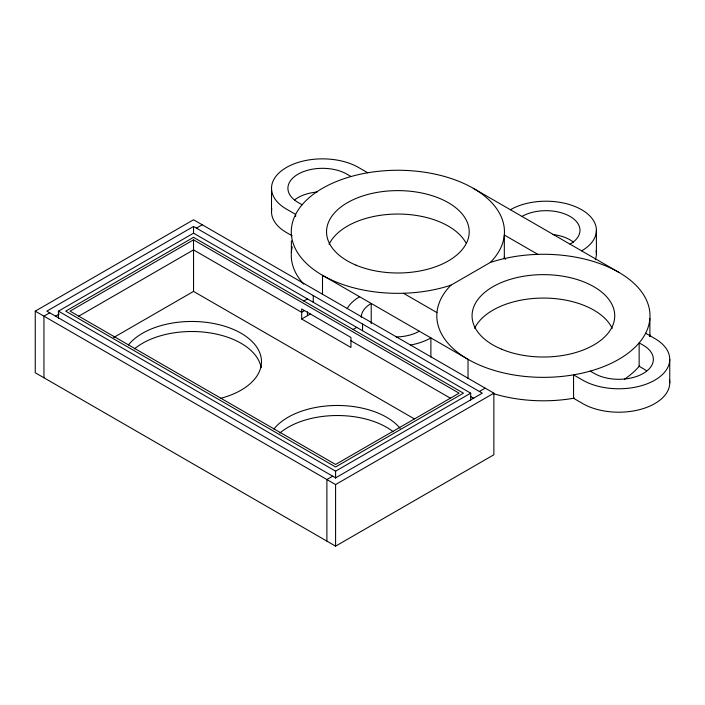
<?xml version="1.0" encoding="UTF-8"?>
<svg xmlns="http://www.w3.org/2000/svg" width="705" height="705" viewBox="0 0 705 705"><rect width="100%" height="100%" fill="white"/><g stroke="black" fill="none" stroke-linecap="round" stroke-linejoin="round"><path stroke-width="1.06" d="M291.376 252.513L291.376 240.802M649.887 336.646L649.887 318.545M35.25 311.152L193.54 219.766L493.87 393.17L493.87 454.76L335.589 546.146L35.25 372.751L35.25 311.152L335.589 484.555L493.87 393.17M193.54 226.464L46.847 311.152L335.589 477.858L482.282 393.17L193.54 226.464L193.54 233.496M49.747 312.826L43.948 316.175L43.948 377.765M196.439 228.138L202.229 224.789M58.444 318.184L58.444 311.152L193.54 233.161L470.684 393.17L470.684 400.193M55.422 316.245L59.229 314.042M193.54 239.85L70.042 311.152L335.589 464.463L459.087 393.17L193.54 239.85L193.54 291.403L414.355 418.893M78.59 316.263L193.54 249.896L301.669 312.324L303.846 311.072M113.584 337.563L193.54 291.403M303.846 301.026L307.468 298.938M301.669 319.021L350.949 347.477L350.949 337.431L301.669 308.975L301.669 319.021L310.367 313.998M353.126 329.482L356.748 327.384M450.971 285.164L490.292 262.463A106.596 61.547 0 0 1 648.389 305.177A106.596 61.547 0 0 1 524.961 376.435A106.596 61.547 0 0 1 450.971 285.164A106.596 61.547 0 0 1 292.883 242.45A106.596 61.547 0 0 1 416.302 171.192A106.596 61.547 0 0 1 490.292 262.463M58.444 311.152L335.589 471.16L470.684 393.17M332.689 476.183L326.891 479.532L326.891 541.123M479.382 391.495L485.181 388.147M473.24 188.288L618.77 272.306M537.836 254.364L504.322 235.012L504.322 258.444L505.714 259.255M367.719 172.778L358.537 167.473A50.98 29.434 0 0 0 286.45 167.473A50.98 29.434 0 0 0 286.45 209.094L295.624 214.399L295.624 216.523M645.639 333.227L654.822 338.532A50.98 29.434 0 0 1 654.822 380.154A50.98 29.434 0 0 1 582.727 380.154L573.553 374.857L573.553 398.29L582.727 403.586A50.98 29.434 0 0 0 640.686 409.349A50.98 29.434 0 0 0 669.477 379.731M351.019 176.523L346.948 174.17A34.58 19.96 0 0 0 298.048 174.17A34.58 19.96 0 0 0 298.048 202.405L302.119 204.758M590.244 371.103L594.324 373.456A34.58 19.96 0 0 0 643.224 373.456A34.58 19.96 0 0 0 643.224 345.221L639.144 342.868L639.144 366.3L643.224 368.653A34.58 19.96 0 0 1 646.644 370.953M403.436 293.262L436.95 312.615M292.187 235.84L286.45 232.527A50.98 29.434 0 0 1 271.786 208.68M470.896 396.633L473.742 398.281M350.949 340.779L450.548 398.281M669.75 359.339L669.75 382.771M596.395 230.297L596.395 253.73M468.023 378.514L468.023 359.339L322.493 275.32L322.493 294.496M430.887 357.074L430.887 337.898A50.381 29.09 0 0 1 410.539 345.045M371.227 323.692L371.227 303.458A33.981 19.617 0 0 0 361.277 317.329M362.546 324.044L362.546 330.733M335.589 471.16L335.589 478.193M335.589 484.555L335.589 546.146M313.267 295.589L313.267 302.286M307.468 311.848L307.468 315.673M271.513 188.288L271.513 211.72M134.364 348.94A69.698 40.238 0 0 1 209.006 332.751A69.698 40.238 0 0 1 261.123 367.587M128.389 345.001A69.698 40.238 0 0 1 241.163 333.298A69.698 40.238 0 0 1 220.524 398.36M279.903 432.967A69.698 40.238 0 0 1 393.249 431.742M273.919 429.019A69.698 40.238 0 0 1 336.646 405.481A69.698 40.238 0 0 1 400.158 428.305M510.385 209.729A50.381 29.09 0 0 1 581.634 209.729A50.381 29.09 0 0 1 581.634 250.865M521.973 216.426A33.981 19.617 0 0 1 570.037 216.426A33.981 19.617 0 0 1 570.037 244.168M419.29 331.2A33.981 19.617 0 0 1 396.139 336.946M347.248 308.508A50.381 29.09 0 0 1 359.629 296.761M639.638 365.719A106.596 61.547 0 0 1 624.524 379.175M574.619 398.096A106.596 61.547 0 0 1 493.333 393.593M649.675 334.505A106.596 61.547 0 0 1 649.878 336.364M294.619 199.903A34.58 19.96 0 0 1 317.162 191.998M596.122 250.724A50.381 29.09 0 0 1 595.32 259.687M552.976 234.527A33.981 19.617 0 0 1 573.403 242.115M504.445 256.356A106.596 61.547 0 0 1 504.322 258.444M303.758 284.141A106.596 61.547 0 0 1 292.249 246.926M329.068 244.353A71.337 41.19 0 0 1 396.413 214.056A71.337 41.19 0 0 1 465.846 242.74M474.597 328.371A71.337 41.19 0 0 1 543.396 298.074A71.337 41.19 0 0 1 612.196 328.371M193.54 237.338L65.688 311.152L335.589 466.974L463.432 393.17L193.54 237.338M356.007 265.15A71.337 41.19 0 0 0 468.825 236.06A71.337 41.19 0 0 0 368.768 194.201A71.337 41.19 0 0 0 356.007 265.15M501.537 349.178A71.337 41.19 0 0 0 614.355 320.079A71.337 41.19 0 0 0 514.298 278.219A71.337 41.19 0 0 0 501.537 349.178"/></g></svg>
